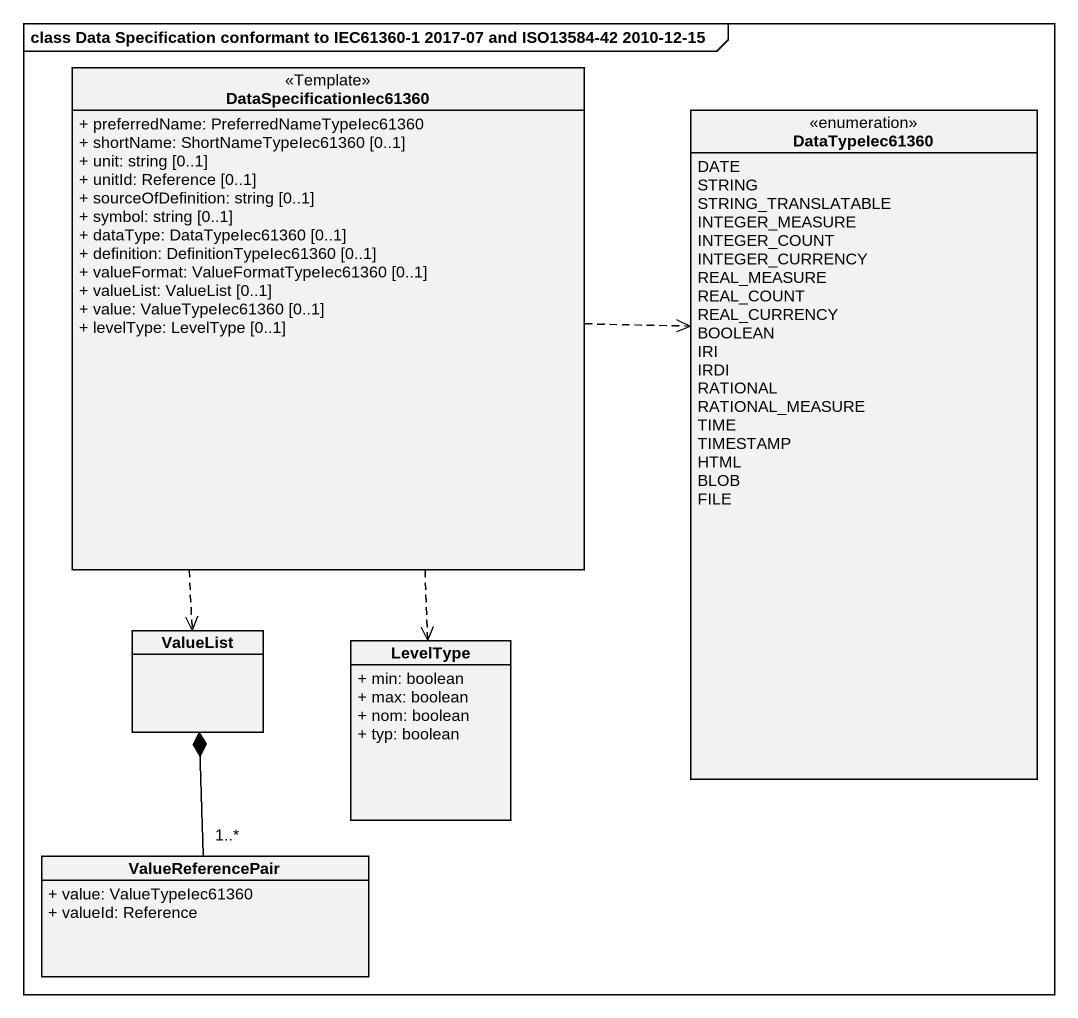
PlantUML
@startuml
mainframe class Data Specification conformant to IEC61360-1 2017-07 and ISO13584-42 2010-12-15
hide circle
hide empty members
skinparam classAttributeIconSize 0
class DataSpecificationIec61360 <<Template>> {
  + preferredName: PreferredNameTypeIec61360
  + shortName: ShortNameTypeIec61360 [0..1]
  + unit: string [0..1]
  + unitId: Reference [0..1]
  + sourceOfDefinition: string [0..1]
  + symbol: string [0..1]
  + dataType: DataTypeIec61360 [0..1]
  + definition: DefinitionTypeIec61360 [0..1]
  + valueFormat: ValueFormatTypeIec61360 [0..1]
  + valueList: ValueList [0..1]
  + value: ValueTypeIec61360 [0..1]
  + levelType: LevelType [0..1]
}
enum DataTypeIec61360 {
  DATE
  STRING
  STRING_TRANSLATABLE
  INTEGER_MEASURE
  INTEGER_COUNT
  INTEGER_CURRENCY
  REAL_MEASURE
  REAL_COUNT
  REAL_CURRENCY
  BOOLEAN
  IRI
  IRDI
  RATIONAL
  RATIONAL_MEASURE
  TIME
  TIMESTAMP
  HTML
  BLOB
  FILE
}
class ValueList
class LevelType {
  + min: boolean
  + max: boolean
  + nom: boolean
  + typ: boolean
}
class ValueReferencePair {
  + value: ValueTypeIec61360
  + valueId: Reference
}
DataSpecificationIec61360 .right.> DataTypeIec61360
DataSpecificationIec61360 ..> ValueList
DataSpecificationIec61360 ..> LevelType
ValueReferencePair "1..*" -up-* ValueList
@enduml
